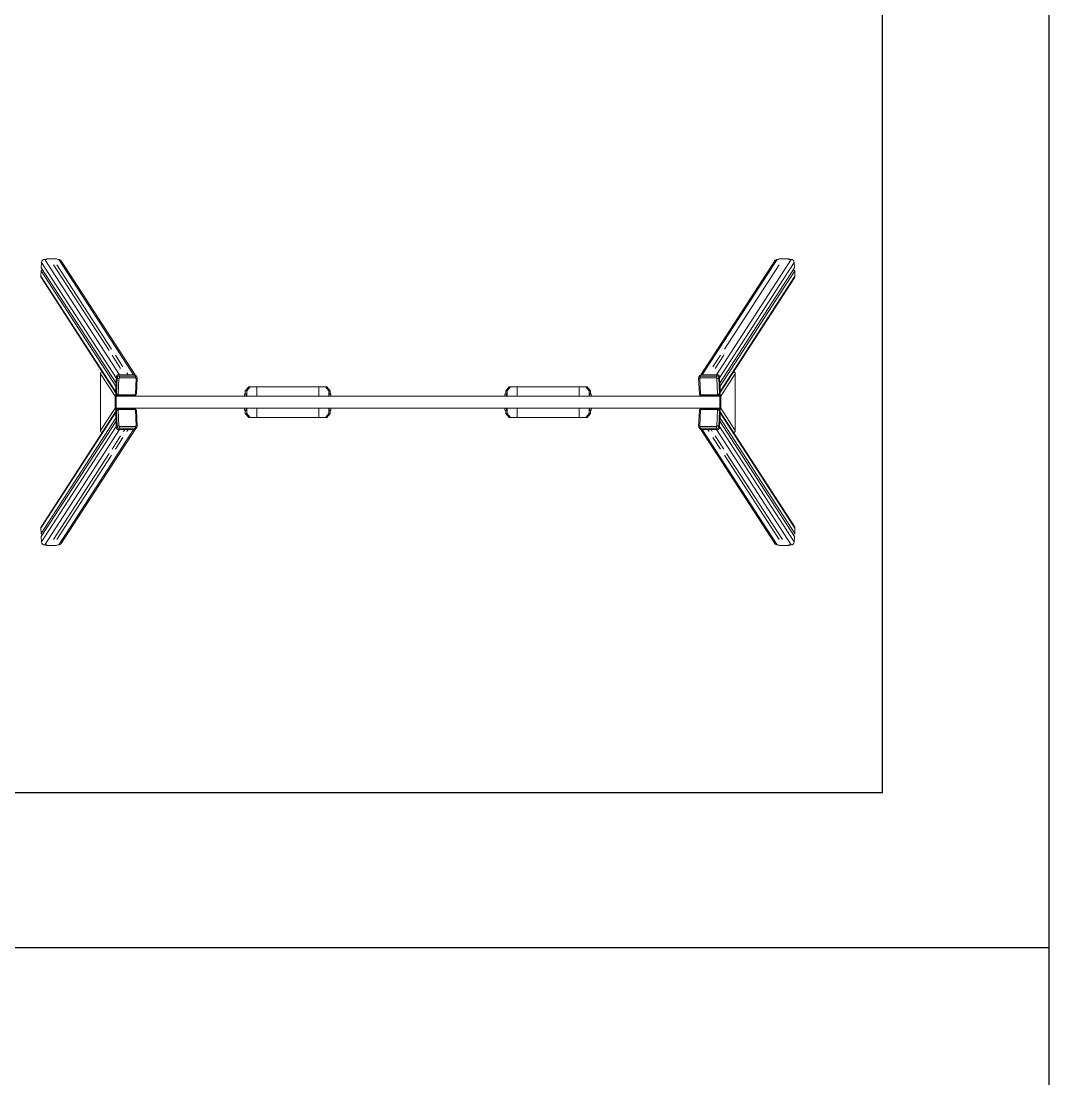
# Model space of a CAD drawing. Header units: millimetres. Extents: x -229914 to 856942, y -268655 to 87212.
# Drawn here: x -131527 to -121814, y 6159 to 16157 of the extents above; entities that cross this region are included whole.
import ezdxf

# ---------------------------------------------------------------- set-up
doc = ezdxf.new("R2010")
doc.units = ezdxf.units.MM

# ---------------------------------------------------------------- blocks, each defined once
blk = doc.blocks.new('TE404')
at = {"color": 7, "linetype": 'Continuous', "lineweight": 15}
for p, q in [((153.49, 179.44), (153.46, 178.91)), ((160.8, 168.15), (153.49, 179.44)), ((161.11, 168.44), (153.8, 179.72)), ((153.99, 179.72), (153.8, 179.72)), ((154.99, 179.79), (154.01, 179.79)), ((154.02, 179.78), (154.01, 179.71)), ((155, 179.78), (154.02, 179.78)), ((160.11, 170.81), (154.66, 179.21)), ((160.33, 170.95), (154.98, 179.21)), ((155.18, 179.72), (155.04, 179.72)), ((162.49, 168.44), (155.18, 179.72)), ((162.65, 168.43), (155.41, 179.6)), ((225.23, 179.6), (217.99, 168.43)), ((218.15, 168.44), (225.46, 179.72)), ((219.53, 168.44), (226.84, 179.72)), ((219.84, 168.15), (227.15, 179.44)), ((220.31, 170.95), (225.66, 179.21)), ((225.6, 179.72), (225.46, 179.72)), ((226.62, 179.78), (225.64, 179.78)), ((226.63, 179.79), (225.65, 179.79)), ((226.63, 179.71), (226.62, 179.78)), ((226.84, 179.72), (226.65, 179.72)), ((227.18, 178.91), (227.15, 179.44)), ((153.45, 178.6), (153.43, 178.08)), ((160.74, 166.8), (153.43, 178.08)), ((160.76, 167.32), (153.45, 178.6)), ((160.78, 167.63), (153.46, 178.91)), ((219.86, 167.63), (227.18, 178.91)), ((219.88, 167.32), (227.19, 178.6)), ((219.9, 166.8), (227.21, 178.08)), ((227.21, 178.08), (227.19, 178.6)), ((153.47, 177.92), (160.73, 166.71)), ((219.91, 166.71), (227.17, 177.92)), ((161.23, 169.07), (160.39, 170.37)), ((161.46, 169.22), (160.71, 170.37)), ((219.18, 169.22), (219.93, 170.37)), ((219.41, 169.07), (220.25, 170.37)), ((220.23, 170.36), (220.22, 170.33)), ((160.68, 166.36), (159.27, 168.54)), ((159.27, 162.98), (159.27, 168.54)), ((160.73, 166.7), (160.81, 168.25)), ((160.8, 168.15), (160.78, 167.63)), ((160.88, 168.13), (160.81, 168.25)), ((160.81, 166.59), (160.88, 168.13)), ((161.06, 168.08), (160.99, 166.54)), ((161.01, 168.44), (161.09, 168.32)), ((161.01, 168.44), (162.59, 168.44)), ((161.09, 168.32), (162.66, 168.32)), ((161.64, 168.44), (161.11, 168.44)), ((162.69, 168.13), (161.11, 168.13)), ((161.96, 168.44), (161.83, 168.63)), ((162.49, 168.44), (161.96, 168.44)), ((162.66, 168.32), (162.59, 168.44)), ((162.67, 166.54), (162.74, 168.08)), ((162.82, 168.24), (162.75, 168.36)), ((162.78, 166.58), (162.85, 168.12)), ((217.79, 168.12), (217.86, 166.58)), ((217.89, 168.36), (217.82, 168.24)), ((217.9, 168.08), (217.97, 166.54)), ((219.53, 168.13), (217.95, 168.13)), ((218.05, 168.44), (217.98, 168.32)), ((217.98, 168.32), (219.55, 168.32)), ((218.05, 168.44), (219.63, 168.44)), ((218.68, 168.44), (218.15, 168.44)), ((219.53, 168.44), (219, 168.44)), ((219.55, 168.32), (219.63, 168.44)), ((219.65, 166.54), (219.58, 168.08)), ((219.83, 168.25), (219.76, 168.13)), ((219.76, 168.13), (219.83, 166.59)), ((219.83, 168.25), (219.91, 166.7)), ((219.86, 167.63), (219.84, 168.15)), ((221.37, 168.54), (219.96, 166.36)), ((221.37, 168.54), (221.37, 162.98)), ((160.73, 166.7), (160.81, 166.59)), ((160.76, 167.32), (160.74, 166.8)), ((173.43, 166.86), (173.76, 167.26)), ((173.57, 166.86), (173.43, 166.86)), ((173.43, 166.6), (173.43, 166.86)), ((173.89, 167.26), (173.57, 166.86)), ((173.57, 166.36), (173.57, 166.86)), ((173.76, 167.26), (173.89, 167.26)), ((174.55, 167.26), (173.89, 167.26)), ((180.61, 167.26), (174.55, 167.26)), ((181.26, 167.26), (180.61, 167.26)), ((181.26, 167.26), (181.59, 166.86)), ((181.4, 167.26), (181.26, 167.26)), ((181.73, 166.86), (181.4, 167.26)), ((181.59, 166.86), (181.73, 166.86)), ((181.59, 166.36), (181.59, 166.86)), ((181.73, 166.6), (181.73, 166.86)), ((199.24, 167.26), (198.91, 166.86)), ((198.91, 166.86), (199.05, 166.86)), ((198.91, 166.86), (198.91, 166.6)), ((199.05, 166.86), (199.38, 167.26)), ((199.05, 166.86), (199.05, 166.36)), ((199.38, 167.26), (199.24, 167.26)), ((199.38, 167.26), (200.03, 167.26)), ((200.03, 167.26), (206.09, 167.26)), ((206.09, 167.26), (206.75, 167.26)), ((207.07, 166.86), (206.75, 167.26)), ((206.75, 167.26), (206.88, 167.26)), ((206.88, 167.26), (207.21, 166.86)), ((207.21, 166.86), (207.07, 166.86)), ((207.07, 166.86), (207.07, 166.36)), ((207.21, 166.86), (207.21, 166.6)), ((219.83, 166.59), (219.91, 166.7)), ((219.9, 166.8), (219.88, 167.32)), ((160.78, 166.36), (160.68, 166.36)), ((160.68, 166.36), (160.68, 166.31)), ((160.68, 165.21), (160.68, 166.31)), ((160.78, 166.31), (160.68, 166.31)), ((160.76, 166.59), (160.84, 166.48)), ((219.86, 166.36), (160.78, 166.36)), ((160.78, 166.31), (160.78, 166.36)), ((160.78, 165.21), (160.78, 166.31)), ((161.01, 166.39), (162.58, 166.39)), ((161.04, 166.48), (162.61, 166.48)), ((173.36, 166.5), (173.35, 166.36)), ((173.51, 166.36), (173.52, 166.49)), ((173.53, 166.36), (173.53, 166.36)), ((181.64, 166.49), (181.65, 166.36)), ((181.81, 166.36), (181.8, 166.5)), ((198.84, 166.5), (198.83, 166.36)), ((198.99, 166.36), (199, 166.49)), ((199.01, 166.36), (199.01, 166.36)), ((207.12, 166.49), (207.13, 166.36)), ((207.29, 166.36), (207.28, 166.5)), ((218.03, 166.48), (219.6, 166.48)), ((218.06, 166.39), (219.63, 166.39)), ((219.8, 166.48), (219.88, 166.59)), ((219.86, 166.36), (219.96, 166.36)), ((219.86, 166.36), (219.86, 166.31)), ((219.86, 166.31), (219.96, 166.31)), ((219.86, 166.31), (219.86, 165.21)), ((219.96, 166.31), (219.96, 166.36)), ((219.96, 166.31), (219.96, 165.21)), ((160.74, 164.72), (153.43, 153.44)), ((160.73, 164.81), (153.47, 153.6)), ((159.27, 162.98), (160.68, 165.16)), ((160.68, 165.21), (160.68, 165.16)), ((160.78, 165.21), (160.68, 165.21)), ((160.78, 165.16), (160.68, 165.16)), ((160.81, 164.93), (160.73, 164.82)), ((160.81, 163.27), (160.73, 164.82)), ((160.74, 164.72), (160.76, 164.2)), ((160.84, 165.04), (160.76, 164.93)), ((160.78, 165.16), (160.78, 165.21)), ((160.78, 165.16), (219.86, 165.16)), ((160.88, 163.39), (160.81, 164.93)), ((160.99, 164.98), (161.06, 163.44)), ((162.58, 165.13), (161.01, 165.13)), ((162.61, 165.04), (161.04, 165.04)), ((162.74, 163.44), (162.67, 164.98)), ((162.85, 163.4), (162.78, 164.94)), ((173.35, 165.16), (173.36, 165.02)), ((173.43, 164.66), (173.43, 164.92)), ((173.43, 164.66), (173.57, 164.66)), ((173.76, 164.26), (173.43, 164.66)), ((173.52, 165.03), (173.51, 165.16)), ((173.57, 164.66), (173.57, 165.16)), ((173.57, 164.66), (173.89, 164.26)), ((181.59, 164.66), (181.26, 164.26)), ((181.4, 164.26), (181.73, 164.66)), ((181.59, 164.66), (181.59, 165.16)), ((181.73, 164.66), (181.59, 164.66)), ((181.63, 165.16), (181.63, 165.16)), ((181.65, 165.16), (181.64, 165.03)), ((181.73, 164.66), (181.73, 164.92)), ((181.8, 165.02), (181.81, 165.16)), ((198.83, 165.16), (198.84, 165.02)), ((198.91, 164.92), (198.91, 164.66)), ((199.05, 164.66), (198.91, 164.66)), ((198.91, 164.66), (199.24, 164.26)), ((199, 165.03), (198.99, 165.16)), ((199.05, 165.16), (199.05, 164.66)), ((199.38, 164.26), (199.05, 164.66)), ((206.75, 164.26), (207.07, 164.66)), ((207.21, 164.66), (206.88, 164.26)), ((207.07, 165.16), (207.07, 164.66)), ((207.07, 164.66), (207.21, 164.66)), ((207.11, 165.16), (207.11, 165.16)), ((207.13, 165.16), (207.12, 165.03)), ((207.21, 164.92), (207.21, 164.66)), ((207.28, 165.02), (207.29, 165.16)), ((217.86, 164.94), (217.79, 163.4)), ((217.97, 164.98), (217.9, 163.44)), ((219.6, 165.04), (218.03, 165.04)), ((219.63, 165.13), (218.06, 165.13)), ((219.58, 163.44), (219.65, 164.98)), ((219.83, 164.93), (219.76, 163.39)), ((219.88, 164.93), (219.8, 165.04)), ((219.91, 164.82), (219.83, 164.93)), ((219.91, 164.82), (219.83, 163.27)), ((219.86, 165.21), (219.86, 165.16)), ((219.86, 165.21), (219.96, 165.21)), ((219.86, 165.16), (219.96, 165.16)), ((219.88, 164.2), (219.9, 164.72)), ((219.9, 164.72), (227.21, 153.44)), ((227.17, 153.6), (219.91, 164.81)), ((219.96, 165.16), (219.96, 165.21)), ((219.96, 165.16), (221.37, 162.98)), ((160.76, 164.2), (153.45, 152.92)), ((160.78, 163.89), (153.46, 152.61)), ((160.78, 163.89), (160.8, 163.37)), ((173.89, 164.26), (173.76, 164.26)), ((174.55, 164.26), (173.89, 164.26)), ((180.61, 164.26), (174.55, 164.26)), ((181.26, 164.26), (180.61, 164.26)), ((181.26, 164.26), (181.4, 164.26)), ((199.24, 164.26), (199.38, 164.26)), ((199.38, 164.26), (200.03, 164.26)), ((200.03, 164.26), (206.09, 164.26)), ((206.09, 164.26), (206.75, 164.26)), ((206.88, 164.26), (206.75, 164.26)), ((219.84, 163.37), (219.86, 163.89)), ((219.86, 163.89), (227.18, 152.61)), ((219.88, 164.2), (227.19, 152.92)), ((160.8, 163.37), (153.49, 152.09)), ((161.11, 163.08), (153.8, 151.8)), ((162.49, 163.08), (155.18, 151.8)), ((155.41, 151.92), (162.65, 163.09)), ((160.81, 163.27), (160.88, 163.39)), ((161.09, 163.2), (161.01, 163.08)), ((162.59, 163.08), (161.01, 163.08)), ((162.66, 163.2), (161.09, 163.2)), ((161.11, 163.39), (162.69, 163.39)), ((161.11, 163.08), (161.64, 163.08)), ((161.64, 163.08), (161.52, 162.89)), ((161.96, 163.08), (161.83, 162.89)), ((161.96, 163.08), (162.49, 163.08)), ((162.59, 163.08), (162.66, 163.2)), ((162.75, 163.16), (162.82, 163.28)), ((217.82, 163.28), (217.89, 163.16)), ((217.95, 163.39), (219.53, 163.39)), ((219.55, 163.2), (217.98, 163.2)), ((217.98, 163.2), (218.05, 163.08)), ((217.99, 163.09), (225.23, 151.92)), ((219.63, 163.08), (218.05, 163.08)), ((218.15, 163.08), (218.68, 163.08)), ((218.15, 163.08), (225.46, 151.8)), ((218.68, 163.08), (218.81, 162.89)), ((219, 163.08), (219.53, 163.08)), ((219, 163.08), (219.12, 162.89)), ((219.53, 163.08), (226.84, 151.8)), ((219.63, 163.08), (219.55, 163.2)), ((219.76, 163.39), (219.83, 163.27)), ((219.84, 163.37), (227.15, 152.09)), ((161.23, 162.45), (160.39, 161.15)), ((161.46, 162.3), (160.71, 161.15)), ((219.18, 162.3), (219.93, 161.15)), ((219.41, 162.45), (220.25, 161.15)), ((160.11, 160.72), (154.66, 152.31)), ((160.33, 160.57), (154.98, 152.31)), ((220.22, 161.19), (220.24, 161.16)), ((220.22, 161.19), (220.23, 161.16)), ((220.31, 160.57), (225.66, 152.31)), ((220.53, 160.72), (225.98, 152.31)), ((153.43, 153.44), (153.45, 152.92)), ((227.19, 152.92), (227.21, 153.44)), ((153.46, 152.61), (153.49, 152.09)), ((225.95, 152.31), (225.95, 152.32)), ((227.15, 152.09), (227.18, 152.61)), ((153.8, 151.8), (153.99, 151.8)), ((154.01, 151.81), (154.02, 151.74)), ((154.01, 151.73), (154.99, 151.73)), ((154.02, 151.74), (155, 151.74)), ((155.04, 151.8), (155.18, 151.8)), ((225.46, 151.8), (225.6, 151.8)), ((225.64, 151.74), (226.62, 151.74)), ((225.65, 151.73), (226.63, 151.73)), ((226.62, 151.74), (226.63, 151.81)), ((226.65, 151.8), (226.84, 151.8))]:
    blk.add_line(p, q, dxfattribs=at)
at = {"color": 8, "linetype": 'Continuous', "lineweight": 15}
for p, q in [((174.55, 166.36), (174.55, 167.26)), ((180.61, 166.36), (180.61, 167.26)), ((200.03, 167.26), (200.03, 166.36)), ((206.09, 167.26), (206.09, 166.36)), ((174.55, 164.26), (174.55, 165.16)), ((180.61, 164.26), (180.61, 165.16)), ((200.03, 165.16), (200.03, 164.26)), ((206.09, 165.16), (206.09, 164.26))]:
    blk.add_line(p, q, dxfattribs=at)
at = {"color": 7, "linetype": 'Continuous', "lineweight": 15, "flags": 128}
for points in [[(154.02, 179.78), (154.01, 179.79), (154, 179.79), (154, 179.78), (153.99, 179.76), (153.99, 179.74), (153.98, 179.72)], [(154.01, 179.71), (154.01, 179.71), (154.01, 179.71), (154.01, 179.71)], [(155, 179.78), (155, 179.79), (154.99, 179.79)], [(225.64, 179.78), (225.64, 179.79), (225.65, 179.79)], [(226.62, 179.78), (226.63, 179.79), (226.64, 179.79), (226.64, 179.78), (226.65, 179.76), (226.65, 179.74), (226.66, 179.72)], [(226.63, 179.71), (226.63, 179.71), (226.63, 179.71), (226.64, 179.71)], [(161.06, 168.08), (161.03, 168.08), (161, 168.09), (160.97, 168.09), (160.94, 168.1), (160.92, 168.11), (160.9, 168.11), (160.89, 168.12), (160.88, 168.13)], [(219.76, 168.13), (219.75, 168.12), (219.74, 168.11), (219.72, 168.11), (219.7, 168.1), (219.67, 168.09), (219.64, 168.09), (219.61, 168.08), (219.58, 168.08)], [(160.81, 166.59), (160.82, 166.58), (160.83, 166.57), (160.85, 166.56), (160.87, 166.55), (160.9, 166.55), (160.92, 166.54), (160.95, 166.54), (160.99, 166.54)], [(219.65, 166.54), (219.69, 166.54), (219.72, 166.54), (219.75, 166.55), (219.77, 166.55), (219.79, 166.56), (219.81, 166.57), (219.82, 166.58), (219.83, 166.59)], [(160.99, 164.98), (160.95, 164.98), (160.92, 164.98), (160.9, 164.97), (160.87, 164.97), (160.85, 164.96), (160.83, 164.95), (160.82, 164.94), (160.81, 164.93)], [(219.83, 164.93), (219.82, 164.94), (219.81, 164.95), (219.79, 164.96), (219.77, 164.97), (219.75, 164.97), (219.72, 164.98), (219.69, 164.98), (219.65, 164.98)], [(160.88, 163.39), (160.89, 163.4), (160.9, 163.41), (160.92, 163.41), (160.94, 163.42), (160.97, 163.43), (161, 163.43), (161.03, 163.44), (161.06, 163.44)], [(219.58, 163.44), (219.61, 163.44), (219.64, 163.43), (219.67, 163.43), (219.7, 163.42), (219.72, 163.41), (219.74, 163.41), (219.75, 163.4), (219.76, 163.39)], [(154.02, 151.74), (154.01, 151.73), (154, 151.73), (154, 151.74), (153.99, 151.76), (153.99, 151.78), (153.98, 151.8)], [(154.01, 151.81), (154.01, 151.81), (154.01, 151.81), (154.01, 151.81)], [(155, 151.74), (155, 151.73), (154.99, 151.73)], [(225.64, 151.74), (225.64, 151.73), (225.65, 151.73)], [(226.62, 151.74), (226.63, 151.73), (226.64, 151.73), (226.64, 151.74), (226.65, 151.76), (226.65, 151.78), (226.66, 151.8)], [(226.63, 151.81), (226.63, 151.81), (226.63, 151.81), (226.64, 151.81)]]:
    blk.add_lwpolyline(points, dxfattribs=at)
at = {"color": 8, "linetype": 'Continuous', "lineweight": 15, "flags": 128}
for points in [[(162.85, 168.12), (162.85, 168.11), (162.84, 168.11), (162.83, 168.1), (162.81, 168.09), (162.79, 168.09), (162.77, 168.08), (162.74, 168.08)], [(217.9, 168.08), (217.87, 168.08), (217.85, 168.09), (217.83, 168.09), (217.81, 168.1), (217.8, 168.11), (217.79, 168.11), (217.79, 168.12)], [(161.04, 166.48), (161.03, 166.46), (161.03, 166.43), (161.02, 166.42), (161.02, 166.4), (161.01, 166.39), (161.01, 166.39), (161.01, 166.39)], [(162.58, 166.39), (162.58, 166.39), (162.59, 166.39), (162.6, 166.4), (162.6, 166.42), (162.6, 166.43), (162.61, 166.46), (162.61, 166.48)], [(162.67, 166.54), (162.7, 166.54), (162.72, 166.54), (162.74, 166.55), (162.76, 166.55), (162.77, 166.56), (162.78, 166.57), (162.78, 166.58)], [(173.36, 166.5), (173.36, 166.51), (173.37, 166.53), (173.38, 166.55), (173.4, 166.56), (173.42, 166.57), (173.45, 166.57), (173.47, 166.56), (173.49, 166.55), (173.51, 166.53), (173.51, 166.51), (173.52, 166.49), (173.52, 166.49)], [(181.8, 166.5), (181.8, 166.51), (181.79, 166.53), (181.78, 166.55), (181.76, 166.56), (181.73, 166.57), (181.71, 166.57), (181.69, 166.56), (181.67, 166.55), (181.65, 166.53), (181.64, 166.51), (181.64, 166.49), (181.64, 166.49)], [(198.84, 166.5), (198.84, 166.51), (198.85, 166.53), (198.86, 166.55), (198.88, 166.56), (198.91, 166.57), (198.93, 166.57), (198.95, 166.56), (198.97, 166.55), (198.99, 166.53), (199, 166.51), (199, 166.49), (199, 166.49)], [(207.28, 166.5), (207.28, 166.51), (207.27, 166.53), (207.26, 166.55), (207.24, 166.56), (207.22, 166.57), (207.19, 166.57), (207.17, 166.56), (207.15, 166.55), (207.13, 166.53), (207.13, 166.51), (207.12, 166.49), (207.12, 166.49)], [(217.86, 166.58), (217.86, 166.57), (217.87, 166.56), (217.88, 166.55), (217.9, 166.55), (217.92, 166.54), (217.95, 166.54), (217.97, 166.54)], [(218.03, 166.48), (218.03, 166.46), (218.04, 166.43), (218.04, 166.42), (218.05, 166.4), (218.05, 166.39), (218.06, 166.39), (218.06, 166.39)], [(219.63, 166.39), (219.63, 166.39), (219.63, 166.39), (219.62, 166.4), (219.62, 166.42), (219.61, 166.43), (219.61, 166.46), (219.6, 166.48)], [(161.01, 165.13), (161.01, 165.13), (161.01, 165.13), (161.02, 165.12), (161.02, 165.11), (161.03, 165.09), (161.03, 165.06), (161.04, 165.04)], [(162.61, 165.04), (162.61, 165.06), (162.6, 165.09), (162.6, 165.11), (162.6, 165.12), (162.59, 165.13), (162.58, 165.13), (162.58, 165.13)], [(162.78, 164.94), (162.78, 164.95), (162.77, 164.96), (162.76, 164.97), (162.74, 164.97), (162.72, 164.98), (162.7, 164.98), (162.67, 164.98)], [(173.36, 165.02), (173.36, 165.01), (173.37, 164.99), (173.38, 164.97), (173.4, 164.96), (173.42, 164.95), (173.45, 164.95), (173.47, 164.96), (173.49, 164.97), (173.51, 164.99), (173.51, 165.01), (173.52, 165.03), (173.52, 165.03)], [(181.8, 165.02), (181.8, 165.01), (181.79, 164.99), (181.78, 164.97), (181.76, 164.96), (181.73, 164.95), (181.71, 164.95), (181.69, 164.96), (181.67, 164.97), (181.65, 164.99), (181.64, 165.01), (181.64, 165.03), (181.64, 165.03)], [(198.84, 165.02), (198.84, 165.01), (198.85, 164.99), (198.86, 164.97), (198.88, 164.96), (198.91, 164.95), (198.93, 164.95), (198.95, 164.96), (198.97, 164.97), (198.99, 164.99), (199, 165.01), (199, 165.03), (199, 165.03)], [(207.28, 165.02), (207.28, 165.01), (207.27, 164.99), (207.26, 164.97), (207.24, 164.96), (207.22, 164.95), (207.19, 164.95), (207.17, 164.96), (207.15, 164.97), (207.13, 164.99), (207.13, 165.01), (207.12, 165.03), (207.12, 165.03)], [(217.97, 164.98), (217.95, 164.98), (217.92, 164.98), (217.9, 164.97), (217.88, 164.97), (217.87, 164.96), (217.86, 164.95), (217.86, 164.94)], [(218.06, 165.13), (218.06, 165.13), (218.05, 165.13), (218.05, 165.12), (218.04, 165.11), (218.04, 165.09), (218.03, 165.06), (218.03, 165.04)], [(219.6, 165.04), (219.61, 165.06), (219.61, 165.09), (219.62, 165.11), (219.62, 165.12), (219.63, 165.13), (219.63, 165.13), (219.63, 165.13)], [(162.74, 163.44), (162.77, 163.44), (162.79, 163.43), (162.81, 163.43), (162.83, 163.42), (162.84, 163.41), (162.85, 163.41), (162.85, 163.4)], [(217.79, 163.4), (217.79, 163.41), (217.8, 163.41), (217.81, 163.42), (217.83, 163.43), (217.85, 163.43), (217.87, 163.44), (217.9, 163.44)]]:
    blk.add_lwpolyline(points, dxfattribs=at)
at = {"color": 7, "linetype": 'Continuous', "lineweight": 15}
for centre, radius, start, end in [((153.8, 179.42), 0.309, 89.8975, 176.4387), ((155.18, 179.44), 0.282, 33.446, 90.5795), ((225.46, 179.44), 0.281, 89.2489, 146.7256), ((226.84, 179.42), 0.309, 3.5613, 90.1025), ((153.7, 178.07), 0.276, 177.1521, 212.8287), ((153.37, 178.77), 0.183, 294.8716, 1.5497), ((227.27, 178.77), 0.183, 178.4503, 245.1284), ((226.94, 178.07), 0.276, 327.1713, 2.8479), ((161.01, 168.23), 0.206, 89.9372, 176.399), ((161.09, 168.12), 0.206, 89.9359, 176.4004), ((159.9, 169.37), 1.73, 311.9153, 314.4226), ((160.62, 168.16), 0.494, 356.3851, 18.9355), ((162.59, 168.25), 0.188, 33.383, 90.6425), ((162.2, 168.16), 0.494, 356.3856, 18.9364), ((161.75, 167.17), 1.35, 42.6816, 45.7501), ((162.65, 168.13), 0.2, 357.336, 32.9458), ((217.99, 168.13), 0.2, 147.0542, 182.664), ((218.05, 168.25), 0.188, 89.4332, 146.5413), ((218.89, 167.17), 1.35, 134.2499, 137.3184), ((218.44, 168.16), 0.494, 161.0636, 183.6144), ((220.02, 168.16), 0.494, 161.0645, 183.6149), ((220.74, 169.37), 1.73, 225.5774, 228.0847), ((219.55, 168.12), 0.206, 3.5996, 90.0641), ((219.63, 168.23), 0.206, 3.601, 90.0628), ((160.92, 166.69), 0.183, 177.1122, 212.8687), ((219.72, 166.69), 0.183, 327.1313, 2.8878), ((160.9, 166.34), 0.214, 116.6641, 176.6464), ((160.89, 166.35), 0.113, 110.364, 176.6086), ((161.01, 166.59), 0.2, 212.9458, 270), ((161.52, 167.01), 0.714, 221.3215, 227.1102), ((162.58, 166.59), 0.2, 270, 357.336), ((162.36, 166.81), 0.411, 307.8896, 318.4484), ((218.06, 166.59), 0.2, 182.664, 270), ((218.28, 166.81), 0.411, 221.5516, 232.1104), ((219.12, 167.01), 0.714, 312.8898, 318.6785), ((219.63, 166.59), 0.2, 270, 327.0542), ((219.75, 166.35), 0.113, 3.5688, 69.4585), ((219.74, 166.34), 0.214, 3.3536, 63.3359), ((160.9, 165.18), 0.214, 183.3536, 243.3359), ((160.92, 164.83), 0.183, 147.1313, 182.8878), ((160.89, 165.17), 0.113, 183.5688, 249.4585), ((161.01, 164.93), 0.2, 90, 147.0542), ((161.52, 164.51), 0.714, 132.8898, 138.6785), ((162.58, 164.93), 0.2, 2.664, 90), ((162.36, 164.71), 0.411, 41.5516, 52.1104), ((218.06, 164.93), 0.2, 90, 177.336), ((218.28, 164.71), 0.411, 127.8896, 138.4484), ((219.12, 164.51), 0.714, 41.3215, 47.1102), ((219.63, 164.93), 0.2, 32.9458, 90), ((219.75, 165.17), 0.113, 290.364, 356.6086), ((219.74, 165.18), 0.214, 296.6641, 356.6464), ((219.72, 164.83), 0.183, 357.1122, 32.8687), ((161.01, 163.29), 0.206, 183.601, 270.0628), ((161.09, 163.4), 0.206, 183.5996, 270.0641), ((159.9, 162.15), 1.73, 45.5774, 48.0847), ((160.62, 163.36), 0.494, 341.0645, 3.6149), ((162.59, 163.27), 0.188, 269.4332, 326.5413), ((162.2, 163.36), 0.494, 341.0636, 3.6144), ((161.75, 164.35), 1.35, 314.2499, 317.3184), ((162.65, 163.39), 0.2, 327.0542, 2.664), ((217.99, 163.39), 0.2, 177.336, 212.9458), ((218.05, 163.27), 0.188, 213.383, 270.6425), ((218.89, 164.35), 1.35, 222.6816, 225.7501), ((218.44, 163.36), 0.494, 176.3856, 198.9364), ((220.74, 162.15), 1.73, 131.9153, 134.4226), ((220.02, 163.36), 0.494, 176.3851, 198.9355), ((219.55, 163.4), 0.206, 269.9359, 356.4004), ((219.63, 163.29), 0.206, 269.9372, 356.399), ((153.7, 153.45), 0.276, 147.1713, 182.8479), ((226.94, 153.45), 0.276, 357.1521, 32.8287), ((153.37, 152.75), 0.183, 358.4503, 65.1284), ((227.27, 152.75), 0.183, 114.8716, 181.5497), ((153.8, 152.1), 0.309, 183.5613, 270.1025), ((155.18, 152.08), 0.281, 269.2489, 326.7256), ((225.46, 152.08), 0.282, 213.446, 270.5795), ((226.84, 152.1), 0.309, 269.8975, 356.4387)]:
    blk.add_arc(centre, radius, start, end, dxfattribs=at)
at = {"color": 8, "linetype": 'Continuous', "lineweight": 15}
for centre, radius, start, end in [((162.67, 168.14), 0.188, 33.385, 90.6406), ((217.98, 168.14), 0.188, 89.4349, 146.5395), ((160.99, 166.58), 0.184, 177.1332, 212.8454), ((219.65, 166.58), 0.184, 327.1546, 2.8668), ((160.99, 164.94), 0.184, 147.1546, 182.8668), ((219.65, 164.94), 0.184, 357.1332, 32.8454), ((162.66, 163.38), 0.188, 269.4349, 326.5395), ((217.98, 163.38), 0.188, 213.385, 270.6406)]:
    blk.add_arc(centre, radius, start, end, dxfattribs=at)
at = {"color": 7, "linetype": 'Continuous', "lineweight": 15}
for points, knots in [([(220.24, 170.36), (220.24, 170.35), (220.23, 170.34), (220.22, 170.33), (220.22, 170.33)], [0, 0, 0, 0, 0.59468, 1, 1, 1, 1]), ([(159.27, 168.54), (159.27, 168.56), (159.27, 168.58), (159.28, 168.62), (159.3, 168.66), (159.33, 168.69), (159.36, 168.72), (159.39, 168.74), (159.41, 168.75), (159.41, 168.75)], [0, 0, 0, 0, 0.154415, 0.308829, 0.463242, 0.617652, 0.772073, 0.926482, 1, 1, 1, 1]), ([(221.23, 168.75), (221.23, 168.75), (221.25, 168.74), (221.28, 168.72), (221.31, 168.69), (221.34, 168.66), (221.36, 168.62), (221.37, 168.58), (221.37, 168.56), (221.37, 168.54)], [0, 0, 0, 0, 0.0735176, 0.2279275, 0.3823475, 0.5367584, 0.6911708, 0.8455846, 1, 1, 1, 1]), ([(173.53, 166.36), (173.53, 166.37), (173.53, 166.38), (173.53, 166.41), (173.53, 166.44), (173.53, 166.47), (173.52, 166.49), (173.52, 166.51), (173.52, 166.52), (173.52, 166.53), (173.52, 166.54), (173.51, 166.56), (173.51, 166.57), (173.49, 166.58), (173.48, 166.59), (173.46, 166.6), (173.44, 166.6), (173.42, 166.6), (173.4, 166.59), (173.39, 166.58), (173.38, 166.57), (173.37, 166.56), (173.36, 166.54), (173.36, 166.54), (173.36, 166.53), (173.36, 166.52), (173.36, 166.51), (173.36, 166.5)], [0, 0, 0, 0, 0.032139, 0.093521, 0.15508, 0.216938, 0.279458, 0.34357, 0.413203, 0.440517, 0.466097, 0.489706, 0.518226, 0.550599, 0.587129, 0.626474, 0.666991, 0.709013, 0.745609, 0.778307, 0.807765, 0.834138, 0.857429, 0.879236, 0.903987, 0.938202, 1, 1, 1, 1]), ([(173.52, 166.49), (173.52, 166.5), (173.52, 166.5), (173.52, 166.5), (173.52, 166.5), (173.52, 166.5)], [0, 0, 0, 0, 0.407911, 0.888876, 1, 1, 1, 1]), ([(181.8, 166.5), (181.8, 166.51), (181.8, 166.52), (181.8, 166.52), (181.8, 166.54), (181.79, 166.55), (181.79, 166.56), (181.78, 166.57), (181.77, 166.58), (181.75, 166.59), (181.73, 166.6), (181.71, 166.6), (181.69, 166.6), (181.67, 166.59), (181.66, 166.58), (181.65, 166.57), (181.64, 166.55), (181.64, 166.54), (181.64, 166.54), (181.64, 166.53), (181.64, 166.52), (181.63, 166.5), (181.63, 166.48), (181.63, 166.45), (181.63, 166.42), (181.63, 166.39), (181.63, 166.37), (181.63, 166.36)], [0, 0, 0, 0, 0.032976, 0.090663, 0.119012, 0.143916, 0.167999, 0.197036, 0.229908, 0.266881, 0.306442, 0.347024, 0.388357, 0.424466, 0.456792, 0.485911, 0.511945, 0.534934, 0.556834, 0.582332, 0.618353, 0.692125, 0.753197, 0.817524, 0.879985, 0.941758, 1, 1, 1, 1]), ([(181.64, 166.5), (181.64, 166.5), (181.64, 166.5), (181.64, 166.5), (181.64, 166.5), (181.64, 166.49)], [0, 0, 0, 0, 0.185972, 0.634646, 1, 1, 1, 1]), ([(199.01, 166.36), (199.01, 166.37), (199.01, 166.38), (199.01, 166.41), (199.01, 166.44), (199.01, 166.47), (199.01, 166.49), (199.01, 166.51), (199, 166.52), (199, 166.53), (199, 166.54), (199, 166.56), (198.99, 166.57), (198.98, 166.58), (198.96, 166.59), (198.94, 166.6), (198.92, 166.6), (198.9, 166.6), (198.88, 166.59), (198.87, 166.58), (198.86, 166.57), (198.85, 166.56), (198.85, 166.54), (198.84, 166.54), (198.84, 166.53), (198.84, 166.52), (198.84, 166.51), (198.84, 166.5)], [0, 0, 0, 0, 0.032139, 0.093521, 0.15508, 0.216938, 0.279458, 0.34357, 0.413203, 0.440517, 0.466097, 0.489705, 0.518227, 0.550598, 0.58713, 0.626473, 0.666991, 0.709013, 0.745609, 0.778307, 0.807765, 0.834138, 0.857429, 0.879236, 0.903987, 0.938202, 1, 1, 1, 1]), ([(199, 166.49), (199, 166.5), (199, 166.5), (199, 166.5), (199, 166.5), (199, 166.5)], [0, 0, 0, 0, 0.407911, 0.888876, 1, 1, 1, 1]), ([(207.28, 166.5), (207.28, 166.51), (207.28, 166.52), (207.28, 166.52), (207.28, 166.54), (207.28, 166.55), (207.27, 166.56), (207.26, 166.57), (207.25, 166.58), (207.24, 166.59), (207.22, 166.6), (207.19, 166.6), (207.17, 166.6), (207.16, 166.59), (207.14, 166.58), (207.13, 166.57), (207.13, 166.55), (207.12, 166.54), (207.12, 166.54), (207.12, 166.53), (207.12, 166.52), (207.12, 166.5), (207.12, 166.48), (207.11, 166.45), (207.11, 166.42), (207.11, 166.39), (207.11, 166.37), (207.11, 166.36)], [0, 0, 0, 0, 0.032976, 0.090663, 0.119012, 0.143916, 0.167999, 0.197036, 0.229908, 0.266881, 0.306442, 0.347023, 0.388356, 0.424466, 0.456792, 0.48591, 0.511945, 0.534933, 0.556834, 0.582332, 0.618353, 0.692125, 0.753197, 0.817524, 0.879985, 0.941758, 1, 1, 1, 1]), ([(207.12, 166.5), (207.12, 166.5), (207.12, 166.5), (207.12, 166.5), (207.12, 166.5), (207.12, 166.49)], [0, 0, 0, 0, 0.185972, 0.634646, 1, 1, 1, 1]), ([(173.36, 165.02), (173.36, 165.01), (173.36, 165), (173.36, 165), (173.36, 164.99), (173.36, 164.98), (173.37, 164.96), (173.38, 164.95), (173.39, 164.94), (173.4, 164.93), (173.42, 164.92), (173.45, 164.92), (173.47, 164.92), (173.48, 164.93), (173.5, 164.94), (173.51, 164.95), (173.51, 164.97), (173.52, 164.98), (173.52, 164.99), (173.52, 164.99), (173.52, 165), (173.52, 165.02), (173.52, 165.04), (173.53, 165.07), (173.53, 165.1), (173.53, 165.13), (173.53, 165.15), (173.53, 165.16)], [0, 0, 0, 0, 0.032976, 0.090663, 0.119012, 0.143916, 0.167999, 0.197036, 0.229908, 0.266881, 0.306442, 0.347023, 0.388356, 0.424466, 0.456792, 0.48591, 0.511945, 0.534933, 0.556834, 0.582332, 0.618353, 0.692125, 0.753197, 0.817524, 0.879985, 0.941758, 1, 1, 1, 1]), ([(173.52, 165.02), (173.52, 165.02), (173.52, 165.02), (173.52, 165.02), (173.52, 165.02), (173.52, 165.03)], [0, 0, 0, 0, 0.185972, 0.634646, 1, 1, 1, 1]), ([(181.63, 165.16), (181.63, 165.15), (181.63, 165.14), (181.63, 165.11), (181.63, 165.08), (181.63, 165.05), (181.63, 165.03), (181.63, 165.01), (181.64, 165), (181.64, 164.99), (181.64, 164.98), (181.64, 164.96), (181.65, 164.95), (181.66, 164.94), (181.68, 164.93), (181.7, 164.92), (181.72, 164.92), (181.74, 164.92), (181.76, 164.93), (181.77, 164.94), (181.78, 164.95), (181.79, 164.96), (181.79, 164.98), (181.8, 164.98), (181.8, 164.99), (181.8, 165), (181.8, 165.01), (181.8, 165.02)], [0, 0, 0, 0, 0.032139, 0.093521, 0.15508, 0.216938, 0.279458, 0.34357, 0.413203, 0.440517, 0.466097, 0.489705, 0.518227, 0.550598, 0.58713, 0.626473, 0.666991, 0.709013, 0.745609, 0.778307, 0.807765, 0.834138, 0.857429, 0.879236, 0.903987, 0.938202, 1, 1, 1, 1]), ([(181.64, 165.03), (181.64, 165.02), (181.64, 165.02), (181.64, 165.02), (181.64, 165.02), (181.64, 165.02)], [0, 0, 0, 0, 0.407911, 0.888876, 1, 1, 1, 1]), ([(198.84, 165.02), (198.84, 165.01), (198.84, 165), (198.84, 165), (198.84, 164.99), (198.85, 164.98), (198.85, 164.96), (198.86, 164.95), (198.87, 164.94), (198.89, 164.93), (198.91, 164.92), (198.93, 164.92), (198.95, 164.92), (198.97, 164.93), (198.98, 164.94), (198.99, 164.95), (199, 164.97), (199, 164.98), (199, 164.99), (199, 164.99), (199.01, 165), (199.01, 165.02), (199.01, 165.04), (199.01, 165.07), (199.01, 165.1), (199.01, 165.13), (199.01, 165.15), (199.01, 165.16)], [0, 0, 0, 0, 0.032976, 0.090663, 0.119012, 0.143916, 0.167999, 0.197036, 0.229908, 0.266881, 0.306442, 0.347024, 0.388357, 0.424466, 0.456792, 0.485911, 0.511945, 0.534934, 0.556834, 0.582332, 0.618353, 0.692125, 0.753197, 0.817524, 0.879985, 0.941758, 1, 1, 1, 1]), ([(199, 165.02), (199, 165.02), (199, 165.02), (199, 165.02), (199, 165.02), (199, 165.03)], [0, 0, 0, 0, 0.185972, 0.634646, 1, 1, 1, 1]), ([(207.11, 165.16), (207.11, 165.15), (207.11, 165.14), (207.11, 165.11), (207.11, 165.08), (207.12, 165.05), (207.12, 165.03), (207.12, 165.01), (207.12, 165), (207.12, 164.99), (207.12, 164.98), (207.13, 164.96), (207.13, 164.95), (207.15, 164.94), (207.16, 164.93), (207.18, 164.92), (207.2, 164.92), (207.22, 164.92), (207.24, 164.93), (207.26, 164.94), (207.27, 164.95), (207.27, 164.96), (207.28, 164.98), (207.28, 164.98), (207.28, 164.99), (207.28, 165), (207.28, 165.01), (207.28, 165.02)], [0, 0, 0, 0, 0.032139, 0.093521, 0.15508, 0.216938, 0.279458, 0.34357, 0.413203, 0.440517, 0.466097, 0.489706, 0.518226, 0.550599, 0.587129, 0.626474, 0.666991, 0.709013, 0.745609, 0.778307, 0.807765, 0.834138, 0.857429, 0.879236, 0.903987, 0.938202, 1, 1, 1, 1]), ([(207.12, 165.03), (207.12, 165.02), (207.12, 165.02), (207.12, 165.02), (207.12, 165.02), (207.12, 165.02)], [0, 0, 0, 0, 0.407911, 0.888876, 1, 1, 1, 1]), ([(159.41, 162.77), (159.41, 162.77), (159.39, 162.78), (159.36, 162.8), (159.33, 162.83), (159.3, 162.86), (159.28, 162.9), (159.27, 162.94), (159.27, 162.96), (159.27, 162.98)], [0, 0, 0, 0, 0.0735176, 0.2279275, 0.3823475, 0.5367584, 0.6911708, 0.8455846, 1, 1, 1, 1]), ([(221.37, 162.98), (221.37, 162.96), (221.37, 162.94), (221.36, 162.9), (221.34, 162.86), (221.31, 162.83), (221.28, 162.8), (221.25, 162.78), (221.23, 162.77), (221.23, 162.77)], [0, 0, 0, 0, 0.154415, 0.308829, 0.463242, 0.617652, 0.772073, 0.926482, 1, 1, 1, 1])]:
    blk.add_open_spline(points, degree=3, knots=knots, dxfattribs=at)

msp = doc.modelspace()

# ---------------------------------------------------------------- linework, layer by layer
for p, q in [((-121813.73623, 87211.54753), (-121813.73623, -3838.55501)), ((-123388.47604, 30861.62805), (-123388.47604, 8862.62805)), ((-123388.47604, 8862.62805), (-151387.47604, 8862.62805)), ((-161436.44761, 7399.41852), (-121813.73623, 7399.41852))]:
    msp.add_line(p, q)

# ---------------------------------------------------------------- block references
at = {"xscale": 96.58431613053817, "yscale": 96.58431613053817, "zscale": 96.58431613053817}
msp.add_blockref('TE404', (-146158.61498, -3454.46014), dxfattribs=at)

doc.saveas('drawing.dxf')
